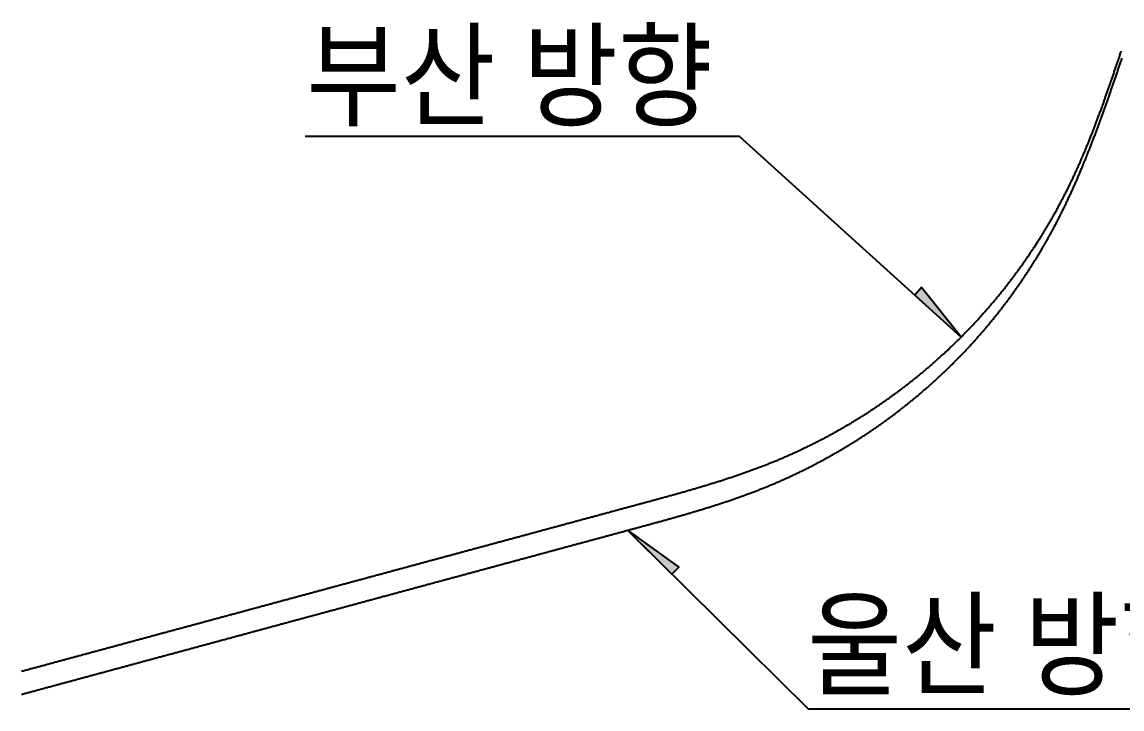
# Model space of a CAD drawing. Header units: inches. Extents: x 0 to 2523, y 0 to 1782.
# Drawn here: x 484.3 to 641.6, y 804 to 902.3 of the extents above; entities that cross this region are included whole.
import ezdxf

# ---------------------------------------------------------------- set-up
doc = ezdxf.new("R2010")
doc.units = ezdxf.units.IN
doc.header["$LTSCALE"] = 12
doc.header["$MEASUREMENT"] = 0
for name, color, linetype in [('CA-ALGN-CNTL', 2, 'Continuous'), ('CA-LEAL', 1, 'Continuous'), ('CA-LEAT', 3, 'Continuous')]:
    doc.layers.add(name, color=color, linetype=linetype)
doc.styles.add('GHG1', font='Dotum.ttf')

msp = doc.modelspace()

# ---------------------------------------------------------------- hatches: boundary and pattern name
at = {"layer": 'CA-LEAL'}
for points in [[(618.57, 857.21), (612.91, 864.28), (611.94, 863.21)], [(577.21, 823.29), (578.22, 824.32), (570.85, 829.58)]]:
    msp.add_hatch(color=1, dxfattribs=at).paths.add_polyline_path(points)

# ---------------------------------------------------------------- linework, layer by layer
at = {"layer": 'CA-ALGN-CNTL'}
for points in [[(484.23, 809.43), (484.36, 809.47), (484.5, 809.51), (484.63, 809.54), (484.77, 809.58), (484.9, 809.62), (485.04, 809.65), (485.17, 809.69), (485.31, 809.73), (485.44, 809.76), (485.58, 809.8), (485.71, 809.84), (485.85, 809.87), (485.99, 809.91), (486.12, 809.94), (486.26, 809.98), (486.39, 810.02), (486.53, 810.05), (486.66, 810.09), (486.8, 810.13), (486.93, 810.16), (487.07, 810.2), (487.2, 810.24), (487.34, 810.27), (487.47, 810.31), (487.61, 810.35), (487.74, 810.38), (487.88, 810.42), (488.01, 810.46), (488.15, 810.49), (488.28, 810.53), (488.42, 810.57), (488.55, 810.6), (488.69, 810.64), (488.82, 810.68), (488.96, 810.71), (489.09, 810.75), (489.23, 810.79), (489.36, 810.82), (489.5, 810.86), (489.63, 810.9), (489.77, 810.93), (489.9, 810.97), (490.04, 811.01), (490.17, 811.04), (490.31, 811.08), (490.44, 811.12), (490.58, 811.15), (490.71, 811.19), (490.85, 811.23), (490.99, 811.26), (491.12, 811.3), (491.26, 811.33), (491.39, 811.37), (491.53, 811.41), (491.66, 811.44), (491.8, 811.48), (491.93, 811.52), (492.07, 811.55), (492.2, 811.59), (492.34, 811.63), (492.47, 811.66), (492.61, 811.7), (492.74, 811.74), (492.88, 811.77), (493.01, 811.81), (493.15, 811.85), (493.28, 811.88), (493.42, 811.92), (493.55, 811.96), (493.69, 811.99), (493.82, 812.03), (493.96, 812.07), (494.09, 812.1), (494.23, 812.14), (494.36, 812.18), (494.5, 812.21), (494.63, 812.25), (494.77, 812.29), (494.9, 812.32), (495.04, 812.36), (495.17, 812.4), (495.31, 812.43), (495.44, 812.47), (495.58, 812.51), (495.71, 812.54), (495.85, 812.58), (495.99, 812.62), (496.12, 812.65), (496.26, 812.69), (496.39, 812.72), (496.53, 812.76), (496.66, 812.8), (496.8, 812.83), (496.93, 812.87), (497.07, 812.91), (497.2, 812.94), (497.34, 812.98), (497.47, 813.02), (497.61, 813.05), (497.74, 813.09), (497.88, 813.13), (498.01, 813.16), (498.15, 813.2), (498.28, 813.24), (498.42, 813.27), (498.55, 813.31), (498.69, 813.35), (498.82, 813.38), (498.96, 813.42), (499.09, 813.46), (499.23, 813.49), (499.36, 813.53), (499.5, 813.57), (499.63, 813.6), (499.77, 813.64), (499.9, 813.68), (500.04, 813.71), (500.17, 813.75), (500.31, 813.79), (500.44, 813.82), (500.58, 813.86), (500.72, 813.9), (500.85, 813.93), (500.99, 813.97), (501.12, 814.01), (501.26, 814.04), (501.39, 814.08), (501.53, 814.12), (501.66, 814.15), (501.8, 814.19), (501.93, 814.22), (502.07, 814.26), (502.2, 814.3), (502.34, 814.33), (502.47, 814.37), (502.61, 814.41), (502.74, 814.44), (502.88, 814.48), (503.01, 814.52), (503.15, 814.55), (503.28, 814.59), (503.42, 814.63), (503.55, 814.66), (503.69, 814.7), (503.82, 814.74), (503.96, 814.77), (504.09, 814.81), (504.23, 814.85), (504.36, 814.88), (504.5, 814.92), (504.63, 814.96), (504.77, 814.99), (504.9, 815.03), (505.04, 815.07), (505.17, 815.1), (505.31, 815.14), (505.44, 815.18), (505.58, 815.21), (505.72, 815.25), (505.85, 815.29), (505.99, 815.32), (506.12, 815.36), (506.26, 815.4), (506.39, 815.43), (506.53, 815.47), (506.66, 815.51), (506.8, 815.54), (506.93, 815.58), (507.07, 815.61), (507.2, 815.65), (507.34, 815.69), (507.47, 815.72), (507.61, 815.76), (507.74, 815.8), (507.88, 815.83), (508.01, 815.87), (508.15, 815.91), (508.28, 815.94), (508.42, 815.98), (508.55, 816.02), (508.69, 816.05), (508.82, 816.09), (508.96, 816.13), (509.09, 816.16), (509.23, 816.2), (509.36, 816.24), (509.5, 816.27), (509.63, 816.31), (509.77, 816.35), (509.9, 816.38), (510.04, 816.42), (510.17, 816.46), (510.31, 816.49), (510.44, 816.53), (510.58, 816.57), (510.72, 816.6), (510.85, 816.64), (510.99, 816.68), (511.12, 816.71), (511.26, 816.75), (511.39, 816.79), (511.53, 816.82), (511.66, 816.86), (511.8, 816.9), (511.93, 816.93), (512.07, 816.97), (512.2, 817.01), (512.34, 817.04), (512.47, 817.08), (512.61, 817.11), (512.74, 817.15), (512.88, 817.19), (513.01, 817.22), (513.15, 817.26), (513.28, 817.3), (513.42, 817.33), (513.55, 817.37), (513.69, 817.41), (513.82, 817.44), (513.96, 817.48), (514.09, 817.52), (514.23, 817.55), (514.36, 817.59), (514.5, 817.63), (514.63, 817.66), (514.77, 817.7), (514.9, 817.74), (515.04, 817.77), (515.17, 817.81), (515.31, 817.85), (515.44, 817.88), (515.58, 817.92), (515.72, 817.96), (515.85, 817.99), (515.99, 818.03), (516.12, 818.07), (516.26, 818.1), (516.39, 818.14), (516.53, 818.18), (516.66, 818.21), (516.8, 818.25), (516.93, 818.29), (517.07, 818.32), (517.2, 818.36), (517.34, 818.4), (517.47, 818.43), (517.61, 818.47), (517.74, 818.5), (517.88, 818.54), (518.01, 818.58), (518.15, 818.61), (518.28, 818.65), (518.42, 818.69), (518.55, 818.72), (518.69, 818.76), (518.82, 818.8), (518.96, 818.83), (519.09, 818.87), (519.23, 818.91), (519.36, 818.94), (519.5, 818.98), (519.63, 819.02), (519.77, 819.05), (519.9, 819.09), (520.04, 819.13), (520.17, 819.16), (520.31, 819.2), (520.44, 819.24), (520.58, 819.27), (520.72, 819.31), (520.85, 819.35), (520.99, 819.38), (521.12, 819.42), (521.26, 819.46), (521.39, 819.49), (521.53, 819.53), (521.66, 819.57), (521.8, 819.6), (521.93, 819.64), (522.07, 819.68), (522.2, 819.71), (522.34, 819.75), (522.47, 819.79), (522.61, 819.82), (522.74, 819.86), (522.88, 819.9), (523.01, 819.93), (523.15, 819.97), (523.28, 820), (523.42, 820.04), (523.55, 820.08), (523.69, 820.11), (523.82, 820.15), (523.96, 820.19), (524.09, 820.22), (524.23, 820.26), (524.36, 820.3), (524.5, 820.33), (524.63, 820.37), (524.77, 820.41), (524.9, 820.44), (525.04, 820.48), (525.17, 820.52), (525.31, 820.55), (525.44, 820.59), (525.58, 820.63), (525.72, 820.66), (525.85, 820.7), (525.99, 820.74), (526.12, 820.77), (526.26, 820.81), (526.39, 820.85), (526.53, 820.88), (526.66, 820.92), (526.8, 820.96), (526.93, 820.99), (527.07, 821.03), (527.2, 821.07), (527.34, 821.1), (527.47, 821.14), (527.61, 821.18), (527.74, 821.21), (527.88, 821.25), (528.01, 821.29), (528.15, 821.32), (528.28, 821.36), (528.42, 821.39), (528.55, 821.43), (528.69, 821.47), (528.82, 821.5), (528.96, 821.54), (529.09, 821.58), (529.23, 821.61), (529.36, 821.65), (529.5, 821.69), (529.63, 821.72), (529.77, 821.76), (529.9, 821.8), (530.04, 821.83), (530.17, 821.87), (530.31, 821.91), (530.44, 821.94), (530.58, 821.98), (530.72, 822.02), (530.85, 822.05), (530.99, 822.09), (531.12, 822.13), (531.26, 822.16), (531.39, 822.2), (531.53, 822.24), (531.66, 822.27), (531.8, 822.31), (531.93, 822.35), (532.07, 822.38), (532.2, 822.42), (532.34, 822.46), (532.47, 822.49), (532.61, 822.53), (532.74, 822.57), (532.88, 822.6), (533.01, 822.64), (533.15, 822.68), (533.28, 822.71), (533.42, 822.75), (533.55, 822.79), (533.69, 822.82), (533.82, 822.86), (533.96, 822.89), (534.09, 822.93), (534.23, 822.97), (534.36, 823), (534.5, 823.04), (534.63, 823.08), (534.77, 823.11), (534.9, 823.15), (535.04, 823.19), (535.17, 823.22), (535.31, 823.26), (535.44, 823.3), (535.58, 823.33), (535.72, 823.37), (535.85, 823.41), (535.99, 823.44), (536.12, 823.48), (536.26, 823.52), (536.39, 823.55), (536.53, 823.59), (536.66, 823.63), (536.8, 823.66), (536.93, 823.7), (537.07, 823.74), (537.2, 823.77), (537.34, 823.81), (537.47, 823.85), (537.61, 823.88), (537.74, 823.92), (537.88, 823.96), (538.01, 823.99), (538.15, 824.03), (538.28, 824.07), (538.42, 824.1), (538.55, 824.14), (538.69, 824.18), (538.82, 824.21), (538.96, 824.25), (539.09, 824.28), (539.23, 824.32), (539.36, 824.36), (539.5, 824.39), (539.63, 824.43), (539.77, 824.47), (539.9, 824.5), (540.04, 824.54), (540.17, 824.58), (540.31, 824.61), (540.45, 824.65), (540.58, 824.69), (540.72, 824.72), (540.85, 824.76), (540.99, 824.8), (541.12, 824.83), (541.26, 824.87), (541.39, 824.91), (541.53, 824.94), (541.66, 824.98), (541.8, 825.02), (541.93, 825.05), (542.07, 825.09), (542.2, 825.13), (542.34, 825.16), (542.47, 825.2), (542.61, 825.24), (542.74, 825.27), (542.88, 825.31), (543.01, 825.35), (543.15, 825.38), (543.28, 825.42), (543.42, 825.46), (543.55, 825.49), (543.69, 825.53), (543.82, 825.57), (543.96, 825.6), (544.09, 825.64), (544.23, 825.67), (544.36, 825.71), (544.5, 825.75), (544.63, 825.78), (544.77, 825.82), (544.9, 825.86), (545.04, 825.89), (545.17, 825.93), (545.31, 825.97), (545.45, 826), (545.58, 826.04), (545.72, 826.08), (545.85, 826.11), (545.99, 826.15), (546.12, 826.19), (546.26, 826.22), (546.39, 826.26), (546.53, 826.3), (546.66, 826.33), (546.8, 826.37), (546.93, 826.41), (547.07, 826.44), (547.2, 826.48), (547.34, 826.52), (547.47, 826.55), (547.61, 826.59), (547.74, 826.63), (547.88, 826.66), (548.01, 826.7), (548.15, 826.74), (548.28, 826.77), (548.42, 826.81), (548.55, 826.85), (548.69, 826.88), (548.82, 826.92), (548.96, 826.96), (549.09, 826.99), (549.23, 827.03), (549.36, 827.07), (549.5, 827.1), (549.63, 827.14), (549.77, 827.17), (549.9, 827.21), (550.04, 827.25), (550.17, 827.28), (550.31, 827.32), (550.45, 827.36), (550.58, 827.39), (550.72, 827.43), (550.85, 827.47), (550.99, 827.5), (551.12, 827.54), (551.26, 827.58), (551.39, 827.61), (551.53, 827.65), (551.66, 827.69), (551.8, 827.72), (551.93, 827.76), (552.07, 827.8), (552.2, 827.83), (552.34, 827.87), (552.47, 827.91), (552.61, 827.94), (552.74, 827.98), (552.88, 828.02), (553.01, 828.05), (553.15, 828.09), (553.28, 828.13), (553.42, 828.16), (553.55, 828.2), (553.69, 828.24), (553.82, 828.27), (553.96, 828.31), (554.09, 828.35), (554.23, 828.38), (554.36, 828.42), (554.5, 828.46), (554.63, 828.49), (554.77, 828.53), (554.9, 828.56), (555.04, 828.6), (555.17, 828.64), (555.31, 828.67), (555.45, 828.71), (555.58, 828.75), (555.72, 828.78), (555.85, 828.82), (555.99, 828.86), (556.12, 828.89), (556.26, 828.93), (556.39, 828.97), (556.53, 829), (556.66, 829.04), (556.8, 829.08), (556.93, 829.11), (557.07, 829.15), (557.2, 829.19), (557.34, 829.22), (557.47, 829.26), (557.61, 829.3), (557.74, 829.33), (557.88, 829.37), (558.01, 829.41), (558.15, 829.44), (558.28, 829.48), (558.42, 829.52), (558.55, 829.55), (558.69, 829.59), (558.82, 829.63), (558.96, 829.66), (559.09, 829.7), (559.23, 829.74), (559.36, 829.77), (559.5, 829.81), (559.63, 829.85), (559.77, 829.88), (559.9, 829.92), (560.04, 829.96), (560.17, 829.99), (560.31, 830.03), (560.45, 830.06), (560.58, 830.1), (560.72, 830.14), (560.85, 830.17), (560.99, 830.21), (561.12, 830.25), (561.26, 830.28), (561.39, 830.32), (561.53, 830.36), (561.66, 830.39), (561.8, 830.43), (561.93, 830.47), (562.07, 830.5), (562.2, 830.54), (562.34, 830.58), (562.47, 830.61), (562.61, 830.65), (562.74, 830.69), (562.88, 830.72), (563.01, 830.76), (563.15, 830.8), (563.28, 830.83), (563.42, 830.87), (563.55, 830.91), (563.69, 830.94), (563.82, 830.98), (563.96, 831.02), (564.09, 831.05), (564.23, 831.09), (564.36, 831.13), (564.5, 831.16), (564.63, 831.2), (564.77, 831.24), (564.9, 831.27), (565.04, 831.31), (565.17, 831.35), (565.31, 831.38), (565.45, 831.42), (565.58, 831.45), (565.72, 831.49), (565.85, 831.53), (565.99, 831.56), (566.12, 831.6), (566.26, 831.64), (566.39, 831.67), (566.53, 831.71), (566.66, 831.75), (566.8, 831.78), (566.93, 831.82), (567.07, 831.86), (567.2, 831.89), (567.34, 831.93), (567.47, 831.97), (567.61, 832), (567.74, 832.04), (567.88, 832.08), (568.01, 832.11), (568.15, 832.15), (568.28, 832.19), (568.42, 832.22), (568.55, 832.26), (568.69, 832.3), (568.82, 832.33), (568.96, 832.37), (569.09, 832.41), (569.23, 832.44), (569.36, 832.48), (569.5, 832.52), (569.63, 832.55), (569.77, 832.59), (569.9, 832.63), (570.04, 832.66), (570.17, 832.7), (570.31, 832.74), (570.45, 832.77), (570.58, 832.81), (570.72, 832.85), (570.85, 832.88), (570.99, 832.92), (571.12, 832.95), (571.26, 832.99), (571.39, 833.03), (571.53, 833.06), (571.66, 833.1), (571.8, 833.14), (571.93, 833.17), (572.07, 833.21), (572.2, 833.25), (572.34, 833.28), (572.47, 833.32), (572.59, 833.35), (572.61, 833.36), (572.74, 833.39), (572.88, 833.43), (573.01, 833.47), (573.15, 833.5), (573.28, 833.54), (573.42, 833.58), (573.55, 833.61), (573.69, 833.65), (573.82, 833.69), (573.96, 833.72), (574.09, 833.76), (574.23, 833.8), (574.36, 833.83), (574.5, 833.87), (574.63, 833.91), (574.77, 833.94), (574.9, 833.98), (575.04, 834.02), (575.17, 834.05), (575.31, 834.09), (575.44, 834.13), (575.58, 834.16), (575.71, 834.2), (575.85, 834.24), (575.98, 834.28), (576.12, 834.31), (576.25, 834.35), (576.39, 834.39), (576.52, 834.42), (576.66, 834.46), (576.79, 834.5), (576.93, 834.54), (577.06, 834.57), (577.2, 834.61), (577.33, 834.65), (577.47, 834.69), (577.6, 834.72), (577.74, 834.76), (577.87, 834.8), (578.01, 834.84), (578.14, 834.88), (578.28, 834.91), (578.41, 834.95), (578.55, 834.99), (578.68, 835.03), (578.82, 835.07), (578.95, 835.1), (579.09, 835.14), (579.22, 835.18), (579.35, 835.22), (579.49, 835.26), (579.62, 835.3), (579.76, 835.34), (579.89, 835.38), (580.03, 835.41), (580.16, 835.45), (580.3, 835.49), (580.43, 835.53), (580.57, 835.57), (580.7, 835.61), (580.83, 835.65), (580.97, 835.69), (581.1, 835.73), (581.24, 835.77), (581.37, 835.81), (581.5, 835.85), (581.64, 835.89), (581.77, 835.93), (581.91, 835.97), (582.04, 836.01), (582.18, 836.05), (582.31, 836.09), (582.44, 836.13), (582.58, 836.17), (582.71, 836.21), (582.84, 836.26), (582.98, 836.3), (583.11, 836.34), (583.25, 836.38), (583.38, 836.42), (583.51, 836.46), (583.65, 836.5), (583.78, 836.55), (583.91, 836.59), (584.05, 836.63), (584.18, 836.67), (584.31, 836.72), (584.45, 836.76), (584.58, 836.8), (584.71, 836.84), (584.85, 836.89), (584.98, 836.93), (585.11, 836.97), (585.25, 837.02), (585.38, 837.06), (585.51, 837.11), (585.65, 837.15), (585.78, 837.19), (585.91, 837.24), (586.04, 837.28), (586.18, 837.33), (586.31, 837.37), (586.44, 837.42), (586.57, 837.46), (586.71, 837.51), (586.84, 837.55), (586.97, 837.6), (587.1, 837.64), (587.24, 837.69), (587.37, 837.74), (587.5, 837.78), (587.63, 837.83), (587.76, 837.88), (587.9, 837.92), (588.03, 837.97), (588.16, 838.02), (588.29, 838.06), (588.42, 838.11), (588.55, 838.16), (588.69, 838.21), (588.82, 838.26), (588.95, 838.3), (589.08, 838.35), (589.21, 838.4), (589.34, 838.45), (589.47, 838.5), (589.6, 838.55), (589.74, 838.6), (589.87, 838.65), (590, 838.7), (590.13, 838.75), (590.26, 838.8), (590.39, 838.85), (590.52, 838.9), (590.65, 838.95), (590.78, 839), (590.91, 839.05), (591.04, 839.1), (591.17, 839.16), (591.3, 839.21), (591.43, 839.26), (591.56, 839.31), (591.69, 839.37), (591.82, 839.42), (591.93, 839.46), (591.95, 839.47), (592.08, 839.52), (592.21, 839.58), (592.34, 839.63), (592.47, 839.69), (592.6, 839.74), (592.73, 839.79), (592.85, 839.85), (592.98, 839.9), (593.11, 839.96), (593.24, 840.01), (593.37, 840.07), (593.5, 840.13), (593.63, 840.18), (593.75, 840.24), (593.88, 840.29), (594.01, 840.35), (594.14, 840.41), (594.27, 840.46), (594.39, 840.52), (594.52, 840.58), (594.65, 840.64), (594.78, 840.69), (594.9, 840.75), (595.03, 840.81), (595.16, 840.87), (595.29, 840.93), (595.41, 840.99), (595.54, 841.05), (595.67, 841.11), (595.79, 841.17), (595.92, 841.23), (596.05, 841.29), (596.17, 841.35), (596.3, 841.41), (596.42, 841.47), (596.55, 841.53), (596.68, 841.59), (596.8, 841.65), (596.93, 841.71), (597.05, 841.78), (597.18, 841.84), (597.3, 841.9), (597.43, 841.96), (597.55, 842.02), (597.68, 842.09), (597.8, 842.15), (597.93, 842.21), (598.05, 842.28), (598.18, 842.34), (598.3, 842.41), (598.43, 842.47), (598.55, 842.53), (598.68, 842.6), (598.8, 842.66), (598.92, 842.73), (599.05, 842.79), (599.17, 842.86), (599.29, 842.93), (599.42, 842.99), (599.54, 843.06), (599.66, 843.12), (599.79, 843.19), (599.91, 843.26), (600.03, 843.32), (600.16, 843.39), (600.28, 843.46), (600.4, 843.53), (600.52, 843.59), (600.65, 843.66), (600.77, 843.73), (600.89, 843.8), (601.01, 843.87), (601.14, 843.94), (601.26, 844.01), (601.38, 844.08), (601.5, 844.15), (601.62, 844.21), (601.74, 844.28), (601.86, 844.35), (601.98, 844.43), (602.11, 844.5), (602.23, 844.57), (602.35, 844.64), (602.47, 844.71), (602.59, 844.78), (602.71, 844.85), (602.83, 844.92), (602.95, 845), (603.07, 845.07), (603.19, 845.14), (603.31, 845.21), (603.43, 845.29), (603.55, 845.36), (603.67, 845.43), (603.79, 845.51), (603.9, 845.58), (604.02, 845.65), (604.14, 845.73), (604.26, 845.8), (604.38, 845.88), (604.5, 845.95), (604.62, 846.03), (604.73, 846.1), (604.85, 846.18), (604.97, 846.25), (605.09, 846.33), (605.21, 846.4), (605.32, 846.48), (605.44, 846.56), (605.56, 846.63), (605.67, 846.71), (605.79, 846.79), (605.91, 846.86), (606.03, 846.94), (606.14, 847.02), (606.26, 847.1), (606.37, 847.17), (606.49, 847.25), (606.61, 847.33), (606.72, 847.41), (606.84, 847.49), (606.95, 847.57), (607.07, 847.65), (607.18, 847.73), (607.3, 847.8), (607.41, 847.88), (607.53, 847.96), (607.64, 848.04), (607.76, 848.12), (607.87, 848.21), (607.99, 848.29), (608.1, 848.37), (608.22, 848.45), (608.33, 848.53), (608.44, 848.61), (608.56, 848.69), (608.67, 848.77), (608.78, 848.86), (608.9, 848.94), (609.01, 849.02), (609.12, 849.1), (609.24, 849.19), (609.35, 849.27), (609.46, 849.35), (609.57, 849.44), (609.69, 849.52), (609.8, 849.6), (609.91, 849.69), (610.02, 849.77), (610.13, 849.86), (610.25, 849.94), (610.36, 850.03), (610.47, 850.11), (610.58, 850.2), (610.69, 850.28), (610.8, 850.37), (610.91, 850.45), (611.02, 850.54), (611.13, 850.63), (611.24, 850.71), (611.35, 850.8), (611.46, 850.89), (611.57, 850.97), (611.68, 851.06), (611.79, 851.15), (611.9, 851.23), (612.01, 851.32), (612.12, 851.41), (612.23, 851.5), (612.34, 851.59), (612.45, 851.67), (612.55, 851.76), (612.63, 851.83), (612.66, 851.85), (612.77, 851.94), (612.88, 852.03), (612.99, 852.12), (613.09, 852.21), (613.2, 852.3), (613.31, 852.39), (613.42, 852.48), (613.52, 852.57), (613.63, 852.66), (613.74, 852.75), (613.84, 852.84), (613.95, 852.93), (614.06, 853.02), (614.16, 853.11), (614.27, 853.21), (614.37, 853.3), (614.48, 853.39), (614.58, 853.48), (614.69, 853.57), (614.79, 853.67), (614.9, 853.76), (615, 853.85), (615.11, 853.94), (615.21, 854.04), (615.32, 854.13), (615.42, 854.23), (615.53, 854.32), (615.63, 854.41), (615.73, 854.51), (615.84, 854.6), (615.94, 854.7), (616.04, 854.79), (616.15, 854.88), (616.25, 854.98), (616.35, 855.08), (616.45, 855.17), (616.56, 855.27), (616.66, 855.36), (616.76, 855.46), (616.86, 855.55), (616.96, 855.65), (617.07, 855.75), (617.17, 855.84), (617.27, 855.94), (617.37, 856.04), (617.47, 856.13), (617.57, 856.23), (617.67, 856.33), (617.77, 856.43), (617.87, 856.52), (617.97, 856.62), (618.07, 856.72), (618.17, 856.82), (618.27, 856.92), (618.37, 857.02), (618.47, 857.11), (618.57, 857.21), (618.67, 857.31), (618.77, 857.41), (618.86, 857.51), (618.96, 857.61), (619.06, 857.71), (619.16, 857.81), (619.26, 857.91), (619.35, 858.01), (619.45, 858.11), (619.55, 858.21), (619.65, 858.31), (619.74, 858.41), (619.84, 858.52), (619.94, 858.62), (620.03, 858.72), (620.13, 858.82), (620.23, 858.92), (620.32, 859.02), (620.42, 859.13), (620.51, 859.23), (620.61, 859.33), (620.7, 859.43), (620.8, 859.54), (620.89, 859.64), (620.99, 859.74), (621.08, 859.85), (621.18, 859.95), (621.27, 860.05), (621.36, 860.16), (621.46, 860.26), (621.55, 860.36), (621.65, 860.47), (621.74, 860.57), (621.83, 860.68), (621.92, 860.78), (622.02, 860.89), (622.11, 860.99), (622.2, 861.1), (622.29, 861.2), (622.39, 861.31), (622.48, 861.41), (622.57, 861.52), (622.66, 861.63), (622.75, 861.73), (622.84, 861.84), (622.93, 861.95), (623.02, 862.05), (623.11, 862.16), (623.2, 862.27), (623.3, 862.37), (623.39, 862.48), (623.47, 862.59), (623.56, 862.7), (623.65, 862.8), (623.74, 862.91), (623.83, 863.02), (623.92, 863.13), (624.01, 863.24), (624.1, 863.34), (624.19, 863.45), (624.27, 863.56), (624.36, 863.67), (624.45, 863.78), (624.54, 863.89), (624.62, 864), (624.71, 864.11), (624.8, 864.22), (624.89, 864.33), (624.97, 864.44), (625.06, 864.55), (625.14, 864.66), (625.23, 864.77), (625.32, 864.88), (625.4, 864.99), (625.49, 865.1), (625.57, 865.21), (625.66, 865.32), (625.74, 865.44), (625.83, 865.55), (625.91, 865.66), (626, 865.77), (626.08, 865.88), (626.16, 865.99), (626.25, 866.11), (626.33, 866.22), (626.41, 866.33), (626.5, 866.44), (626.58, 866.56), (626.66, 866.67), (626.75, 866.78), (626.83, 866.9), (626.91, 867.01), (626.99, 867.12), (627.07, 867.24), (627.15, 867.35), (627.24, 867.46), (627.32, 867.58), (627.4, 867.69), (627.48, 867.81), (627.56, 867.92), (627.64, 868.04), (627.72, 868.15), (627.8, 868.27), (627.88, 868.38), (627.96, 868.5), (628.04, 868.61), (628.12, 868.73), (628.2, 868.84), (628.28, 868.96), (628.35, 869.07), (628.43, 869.19), (628.51, 869.31), (628.59, 869.42), (628.63, 869.48), (628.67, 869.54), (628.74, 869.66), (628.82, 869.77), (628.9, 869.89), (628.98, 870.01), (629.05, 870.12), (629.13, 870.24), (629.21, 870.36), (629.28, 870.48), (629.36, 870.59), (629.43, 870.71), (629.51, 870.83), (629.58, 870.95), (629.66, 871.06), (629.73, 871.18), (629.81, 871.3), (629.88, 871.42), (629.96, 871.54), (630.03, 871.66), (630.11, 871.78), (630.18, 871.9), (630.25, 872.01), (630.33, 872.13), (630.4, 872.25), (630.47, 872.37), (630.54, 872.49), (630.62, 872.61), (630.69, 872.73), (630.76, 872.85), (630.83, 872.97), (630.91, 873.09), (630.98, 873.21), (631.05, 873.33), (631.12, 873.45), (631.19, 873.57), (631.26, 873.7), (631.33, 873.82), (631.4, 873.94), (631.47, 874.06), (631.54, 874.18), (631.61, 874.3), (631.68, 874.42), (631.75, 874.55), (631.82, 874.67), (631.89, 874.79), (631.95, 874.91), (632.02, 875.03), (632.09, 875.16), (632.16, 875.28), (632.23, 875.4), (632.29, 875.52), (632.36, 875.65), (632.43, 875.77), (632.5, 875.89), (632.56, 876.02), (632.63, 876.14), (632.69, 876.26), (632.76, 876.39), (632.83, 876.51), (632.89, 876.63), (632.96, 876.76), (633.02, 876.88), (633.09, 877), (633.15, 877.13), (633.22, 877.25), (633.28, 877.38), (633.34, 877.5), (633.41, 877.63), (633.47, 877.75), (633.54, 877.88), (633.6, 878), (633.66, 878.13), (633.72, 878.25), (633.79, 878.38), (633.85, 878.5), (633.91, 878.63), (633.97, 878.75), (634.03, 878.88), (634.1, 879), (634.16, 879.13), (634.17, 879.15), (634.22, 879.26), (634.28, 879.38), (634.34, 879.51), (634.4, 879.63), (634.46, 879.76), (634.52, 879.89), (634.58, 880.01), (634.64, 880.14), (634.7, 880.27), (634.76, 880.39), (634.82, 880.52), (634.88, 880.65), (634.93, 880.78), (634.99, 880.9), (635.05, 881.03), (635.11, 881.16), (635.17, 881.29), (635.22, 881.41), (635.28, 881.54), (635.34, 881.67), (635.4, 881.8), (635.45, 881.92), (635.51, 882.05), (635.57, 882.18), (635.62, 882.31), (635.68, 882.44), (635.73, 882.57), (635.79, 882.69), (635.83, 882.8), (635.84, 882.82), (635.9, 882.95), (635.94, 883.05), (635.95, 883.08), (635.97, 883.12), (636.01, 883.21), (636.06, 883.34), (636.08, 883.38), (636.11, 883.44), (636.12, 883.47), (636.17, 883.6), (636.23, 883.72), (636.28, 883.85), (636.31, 883.92), (636.34, 883.98), (636.39, 884.11), (636.44, 884.24), (636.5, 884.37), (636.55, 884.5), (636.6, 884.63), (636.66, 884.76), (636.71, 884.89), (636.76, 885.02), (636.81, 885.15), (636.87, 885.28), (636.92, 885.41), (636.97, 885.54), (637.02, 885.67), (637.07, 885.8), (637.13, 885.93), (637.18, 886.06), (637.23, 886.19), (637.28, 886.32), (637.33, 886.45), (637.38, 886.58), (637.43, 886.71), (637.48, 886.84), (637.53, 886.97), (637.58, 887.1), (637.63, 887.23), (637.68, 887.36), (637.73, 887.49), (637.78, 887.62), (637.83, 887.76), (637.88, 887.89), (637.93, 888.02), (637.98, 888.15), (638.03, 888.28), (638.08, 888.41), (638.13, 888.54), (638.18, 888.67), (638.23, 888.8), (638.28, 888.94), (638.33, 889.07), (638.37, 889.2), (638.42, 889.33), (638.47, 889.46), (638.52, 889.59), (638.57, 889.72), (638.62, 889.86), (638.66, 889.99), (638.71, 890.12), (638.76, 890.25), (638.81, 890.38), (638.85, 890.51), (638.9, 890.65), (638.95, 890.78), (639, 890.91), (639.04, 891.04), (639.09, 891.17), (639.14, 891.3), (639.18, 891.44), (639.23, 891.57), (639.28, 891.7), (639.32, 891.83), (639.37, 891.96), (639.42, 892.1), (639.46, 892.23), (639.51, 892.36), (639.56, 892.49), (639.6, 892.62), (639.65, 892.76), (639.7, 892.89), (639.74, 893.02), (639.79, 893.15), (639.83, 893.29), (639.88, 893.42), (639.93, 893.55), (639.97, 893.68), (640.02, 893.81), (640.06, 893.95), (640.11, 894.08), (640.15, 894.21), (640.2, 894.34), (640.25, 894.48), (640.29, 894.61), (640.34, 894.74), (640.38, 894.87), (640.43, 895.01), (640.47, 895.14), (640.52, 895.27), (640.56, 895.4), (640.61, 895.54), (640.65, 895.67), (640.7, 895.8), (640.74, 895.93), (640.79, 896.07), (640.83, 896.2), (640.88, 896.33), (640.92, 896.46), (640.97, 896.6), (641.01, 896.73), (641.06, 896.86), (641.1, 896.99), (641.15, 897.13), (641.19, 897.26), (641.24, 897.39), (641.28, 897.52), (641.33, 897.66), (641.37, 897.79), (641.42, 897.92), (641.46, 898.05), (641.47, 898.07)], [(484.23, 806.13), (484.37, 806.16), (484.5, 806.2), (484.64, 806.24), (484.77, 806.27), (484.91, 806.31), (485.04, 806.35), (485.18, 806.38), (485.31, 806.42), (485.45, 806.46), (485.58, 806.49), (485.72, 806.53), (485.85, 806.57), (485.99, 806.6), (486.12, 806.64), (486.26, 806.68), (486.39, 806.71), (486.53, 806.75), (486.66, 806.78), (486.8, 806.82), (486.93, 806.86), (487.07, 806.89), (487.2, 806.93), (487.33, 806.96), (487.34, 806.97), (487.47, 807), (487.51, 807.02), (487.61, 807.04), (487.74, 807.08), (487.88, 807.11), (488.01, 807.15), (488.01, 807.15), (488.15, 807.19), (488.28, 807.22), (488.42, 807.26), (488.55, 807.3), (488.69, 807.33), (488.83, 807.37), (488.96, 807.41), (489.1, 807.44), (489.23, 807.48), (489.37, 807.52), (489.5, 807.55), (489.64, 807.59), (489.77, 807.63), (489.91, 807.66), (490.04, 807.7), (490.18, 807.74), (490.31, 807.77), (490.45, 807.81), (490.58, 807.85), (490.72, 807.88), (490.85, 807.92), (490.99, 807.96), (491.12, 807.99), (491.26, 808.03), (491.39, 808.07), (491.53, 808.1), (491.66, 808.14), (491.8, 808.17), (491.93, 808.21), (492.07, 808.25), (492.2, 808.28), (492.34, 808.32), (492.47, 808.36), (492.61, 808.39), (492.74, 808.43), (492.88, 808.47), (493.01, 808.5), (493.15, 808.54), (493.28, 808.58), (493.42, 808.61), (493.55, 808.65), (493.69, 808.69), (493.83, 808.72), (493.96, 808.76), (494.1, 808.8), (494.23, 808.83), (494.37, 808.87), (494.5, 808.91), (494.64, 808.94), (494.77, 808.98), (494.91, 809.02), (495.04, 809.05), (495.18, 809.09), (495.31, 809.13), (495.45, 809.16), (495.58, 809.2), (495.72, 809.24), (495.85, 809.27), (495.99, 809.31), (496.12, 809.35), (496.26, 809.38), (496.39, 809.42), (496.53, 809.46), (496.66, 809.49), (496.8, 809.53), (496.93, 809.56), (497.07, 809.6), (497.2, 809.64), (497.34, 809.67), (497.47, 809.71), (497.61, 809.75), (497.74, 809.78), (497.88, 809.82), (498.01, 809.86), (498.15, 809.89), (498.28, 809.93), (498.42, 809.97), (498.55, 810), (498.69, 810.04), (498.83, 810.08), (498.96, 810.11), (499.1, 810.15), (499.23, 810.19), (499.37, 810.22), (499.5, 810.26), (499.64, 810.3), (499.77, 810.33), (499.91, 810.37), (500.04, 810.41), (500.18, 810.44), (500.31, 810.48), (500.45, 810.52), (500.58, 810.55), (500.72, 810.59), (500.85, 810.63), (500.99, 810.66), (501.12, 810.7), (501.26, 810.74), (501.39, 810.77), (501.53, 810.81), (501.66, 810.85), (501.8, 810.88), (501.93, 810.92), (502.07, 810.96), (502.2, 810.99), (502.34, 811.03), (502.47, 811.06), (502.61, 811.1), (502.74, 811.14), (502.88, 811.17), (503.01, 811.21), (503.15, 811.25), (503.28, 811.28), (503.42, 811.32), (503.55, 811.36), (503.69, 811.39), (503.83, 811.43), (503.96, 811.47), (504.1, 811.5), (504.23, 811.54), (504.37, 811.58), (504.5, 811.61), (504.64, 811.65), (504.77, 811.69), (504.91, 811.72), (505.04, 811.76), (505.18, 811.8), (505.31, 811.83), (505.45, 811.87), (505.58, 811.91), (505.72, 811.94), (505.85, 811.98), (505.99, 812.02), (506.12, 812.05), (506.26, 812.09), (506.39, 812.13), (506.53, 812.16), (506.66, 812.2), (506.8, 812.24), (506.93, 812.27), (507.07, 812.31), (507.2, 812.35), (507.34, 812.38), (507.47, 812.42), (507.61, 812.45), (507.74, 812.49), (507.88, 812.53), (508.01, 812.56), (508.15, 812.6), (508.28, 812.64), (508.42, 812.67), (508.55, 812.71), (508.69, 812.75), (508.83, 812.78), (508.96, 812.82), (509.1, 812.86), (509.23, 812.89), (509.37, 812.93), (509.5, 812.97), (509.64, 813), (509.77, 813.04), (509.91, 813.08), (510.04, 813.11), (510.18, 813.15), (510.31, 813.19), (510.45, 813.22), (510.58, 813.26), (510.72, 813.3), (510.85, 813.33), (510.99, 813.37), (511.12, 813.41), (511.26, 813.44), (511.39, 813.48), (511.53, 813.52), (511.66, 813.55), (511.8, 813.59), (511.93, 813.63), (512.07, 813.66), (512.2, 813.7), (512.34, 813.74), (512.47, 813.77), (512.61, 813.81), (512.74, 813.85), (512.88, 813.88), (513.01, 813.92), (513.15, 813.95), (513.28, 813.99), (513.42, 814.03), (513.55, 814.06), (513.69, 814.1), (513.83, 814.14), (513.96, 814.17), (514.1, 814.21), (514.23, 814.25), (514.37, 814.28), (514.5, 814.32), (514.64, 814.36), (514.77, 814.39), (514.91, 814.43), (515.04, 814.47), (515.18, 814.5), (515.31, 814.54), (515.45, 814.58), (515.58, 814.61), (515.72, 814.65), (515.85, 814.69), (515.99, 814.72), (516.12, 814.76), (516.26, 814.8), (516.39, 814.83), (516.53, 814.87), (516.66, 814.91), (516.8, 814.94), (516.93, 814.98), (517.07, 815.02), (517.2, 815.05), (517.34, 815.09), (517.47, 815.13), (517.61, 815.16), (517.74, 815.2), (517.88, 815.24), (518.01, 815.27), (518.15, 815.31), (518.28, 815.34), (518.42, 815.38), (518.55, 815.42), (518.69, 815.45), (518.83, 815.49), (518.96, 815.53), (519.1, 815.56), (519.23, 815.6), (519.37, 815.64), (519.5, 815.67), (519.64, 815.71), (519.77, 815.75), (519.91, 815.78), (520.04, 815.82), (520.18, 815.86), (520.31, 815.89), (520.45, 815.93), (520.58, 815.97), (520.72, 816), (520.85, 816.04), (520.99, 816.08), (521.12, 816.11), (521.26, 816.15), (521.39, 816.19), (521.53, 816.22), (521.66, 816.26), (521.8, 816.3), (521.93, 816.33), (522.07, 816.37), (522.2, 816.41), (522.34, 816.44), (522.47, 816.48), (522.61, 816.52), (522.74, 816.55), (522.88, 816.59), (523.01, 816.63), (523.15, 816.66), (523.28, 816.7), (523.42, 816.74), (523.56, 816.77), (523.69, 816.81), (523.83, 816.84), (523.96, 816.88), (524.1, 816.92), (524.23, 816.95), (524.37, 816.99), (524.5, 817.03), (524.64, 817.06), (524.77, 817.1), (524.91, 817.14), (525.04, 817.17), (525.18, 817.21), (525.31, 817.25), (525.45, 817.28), (525.58, 817.32), (525.72, 817.36), (525.85, 817.39), (525.99, 817.43), (526.12, 817.47), (526.26, 817.5), (526.39, 817.54), (526.53, 817.58), (526.66, 817.61), (526.8, 817.65), (526.93, 817.69), (527.07, 817.72), (527.2, 817.76), (527.34, 817.8), (527.47, 817.83), (527.61, 817.87), (527.74, 817.91), (527.88, 817.94), (528.01, 817.98), (528.15, 818.02), (528.28, 818.05), (528.42, 818.09), (528.56, 818.13), (528.69, 818.16), (528.83, 818.2), (528.96, 818.23), (529.1, 818.27), (529.23, 818.31), (529.37, 818.34), (529.5, 818.38), (529.64, 818.42), (529.77, 818.45), (529.91, 818.49), (530.04, 818.53), (530.11, 818.55), (530.18, 818.56), (530.31, 818.6), (530.45, 818.64), (530.58, 818.67), (530.72, 818.71), (530.85, 818.75), (530.99, 818.78), (531.12, 818.82), (531.26, 818.86), (531.39, 818.89), (531.53, 818.93), (531.66, 818.97), (531.8, 819), (531.93, 819.04), (532.07, 819.08), (532.2, 819.11), (532.34, 819.15), (532.47, 819.19), (532.61, 819.22), (532.74, 819.26), (532.88, 819.3), (533.01, 819.33), (533.15, 819.37), (533.28, 819.41), (533.42, 819.44), (533.56, 819.48), (533.69, 819.52), (533.83, 819.55), (533.96, 819.59), (534.1, 819.63), (534.23, 819.66), (534.37, 819.7), (534.5, 819.73), (534.64, 819.77), (534.77, 819.81), (534.91, 819.84), (535.04, 819.88), (535.18, 819.92), (535.31, 819.95), (535.45, 819.99), (535.58, 820.03), (535.72, 820.06), (535.85, 820.1), (535.99, 820.14), (536.12, 820.17), (536.26, 820.21), (536.39, 820.25), (536.53, 820.28), (536.66, 820.32), (536.8, 820.36), (536.93, 820.39), (537.07, 820.43), (537.2, 820.47), (537.34, 820.5), (537.47, 820.54), (537.61, 820.58), (537.74, 820.61), (537.88, 820.65), (538.01, 820.69), (538.15, 820.72), (538.28, 820.76), (538.42, 820.8), (538.56, 820.83), (538.69, 820.87), (538.83, 820.91), (538.96, 820.94), (539.1, 820.98), (539.23, 821.02), (539.37, 821.05), (539.5, 821.09), (539.64, 821.12), (539.77, 821.16), (539.91, 821.2), (540.04, 821.23), (540.18, 821.27), (540.31, 821.31), (540.45, 821.34), (540.58, 821.38), (540.72, 821.42), (540.85, 821.45), (540.99, 821.49), (541.12, 821.53), (541.26, 821.56), (541.39, 821.6), (541.53, 821.64), (541.66, 821.67), (541.8, 821.71), (541.93, 821.75), (542.07, 821.78), (542.2, 821.82), (542.34, 821.86), (542.47, 821.89), (542.61, 821.93), (542.74, 821.97), (542.88, 822), (543.01, 822.04), (543.15, 822.08), (543.28, 822.11), (543.42, 822.15), (543.56, 822.19), (543.69, 822.22), (543.83, 822.26), (543.96, 822.3), (544.1, 822.33), (544.23, 822.37), (544.37, 822.41), (544.5, 822.44), (544.64, 822.48), (544.77, 822.51), (544.91, 822.55), (545.04, 822.59), (545.18, 822.62), (545.31, 822.66), (545.45, 822.7), (545.58, 822.73), (545.72, 822.77), (545.85, 822.81), (545.99, 822.84), (546.12, 822.88), (546.26, 822.92), (546.39, 822.95), (546.53, 822.99), (546.66, 823.03), (546.8, 823.06), (546.93, 823.1), (547.07, 823.14), (547.2, 823.17), (547.34, 823.21), (547.47, 823.25), (547.61, 823.28), (547.74, 823.32), (547.88, 823.36), (548.01, 823.39), (548.15, 823.43), (548.28, 823.47), (548.42, 823.5), (548.56, 823.54), (548.69, 823.58), (548.83, 823.61), (548.96, 823.65), (549.1, 823.69), (549.23, 823.72), (549.37, 823.76), (549.5, 823.8), (549.64, 823.83), (549.77, 823.87), (549.91, 823.91), (550.04, 823.94), (550.18, 823.98), (550.31, 824.01), (550.45, 824.05), (550.58, 824.09), (550.72, 824.12), (550.85, 824.16), (550.99, 824.2), (551.12, 824.23), (551.26, 824.27), (551.39, 824.31), (551.53, 824.34), (551.66, 824.38), (551.8, 824.42), (551.93, 824.45), (552.07, 824.49), (552.2, 824.53), (552.34, 824.56), (552.47, 824.6), (552.61, 824.64), (552.74, 824.67), (552.88, 824.71), (553.01, 824.75), (553.15, 824.78), (553.28, 824.82), (553.42, 824.86), (553.56, 824.89), (553.69, 824.93), (553.83, 824.97), (553.96, 825), (554.1, 825.04), (554.23, 825.08), (554.37, 825.11), (554.5, 825.15), (554.64, 825.19), (554.77, 825.22), (554.91, 825.26), (555.04, 825.3), (555.18, 825.33), (555.31, 825.37), (555.45, 825.4), (555.58, 825.44), (555.72, 825.48), (555.85, 825.51), (555.99, 825.55), (556.12, 825.59), (556.26, 825.62), (556.39, 825.66), (556.53, 825.7), (556.66, 825.73), (556.8, 825.77), (556.93, 825.81), (557.07, 825.84), (557.2, 825.88), (557.34, 825.92), (557.47, 825.95), (557.61, 825.99), (557.74, 826.03), (557.88, 826.06), (558.01, 826.1), (558.15, 826.14), (558.29, 826.17), (558.42, 826.21), (558.56, 826.25), (558.69, 826.28), (558.83, 826.32), (558.96, 826.36), (559.1, 826.39), (559.23, 826.43), (559.37, 826.47), (559.5, 826.5), (559.64, 826.54), (559.77, 826.58), (559.91, 826.61), (560.04, 826.65), (560.18, 826.69), (560.31, 826.72), (560.45, 826.76), (560.58, 826.8), (560.72, 826.83), (560.85, 826.87), (560.99, 826.9), (561.12, 826.94), (561.26, 826.98), (561.39, 827.01), (561.53, 827.05), (561.66, 827.09), (561.8, 827.12), (561.93, 827.16), (562.07, 827.2), (562.2, 827.23), (562.34, 827.27), (562.47, 827.31), (562.61, 827.34), (562.74, 827.38), (562.88, 827.42), (563.01, 827.45), (563.15, 827.49), (563.29, 827.53), (563.42, 827.56), (563.56, 827.6), (563.69, 827.64), (563.83, 827.67), (563.96, 827.71), (564.1, 827.75), (564.23, 827.78), (564.37, 827.82), (564.5, 827.86), (564.64, 827.89), (564.77, 827.93), (564.91, 827.97), (565.04, 828), (565.18, 828.04), (565.31, 828.08), (565.45, 828.11), (565.58, 828.15), (565.72, 828.19), (565.85, 828.22), (565.99, 828.26), (566.12, 828.29), (566.26, 828.33), (566.39, 828.37), (566.53, 828.4), (566.66, 828.44), (566.8, 828.48), (566.93, 828.51), (567.07, 828.55), (567.2, 828.59), (567.34, 828.62), (567.47, 828.66), (567.61, 828.7), (567.74, 828.73), (567.88, 828.77), (568.01, 828.81), (568.15, 828.84), (568.29, 828.88), (568.42, 828.92), (568.56, 828.95), (568.69, 828.99), (568.83, 829.03), (568.96, 829.06), (569.1, 829.1), (569.23, 829.14), (569.37, 829.17), (569.5, 829.21), (569.64, 829.25), (569.77, 829.28), (569.91, 829.32), (570.04, 829.36), (570.18, 829.39), (570.31, 829.43), (570.45, 829.47), (570.58, 829.5), (570.72, 829.54), (570.85, 829.58), (570.99, 829.61), (571.12, 829.65), (571.26, 829.69), (571.39, 829.72), (571.53, 829.76), (571.63, 829.79), (571.66, 829.79), (571.8, 829.83), (571.8, 829.83), (571.93, 829.87), (572.07, 829.9), (572.2, 829.94), (572.34, 829.98), (572.47, 830.01), (572.61, 830.05), (572.74, 830.09), (572.88, 830.12), (573.01, 830.16), (573.15, 830.2), (573.28, 830.23), (573.42, 830.27), (573.56, 830.31), (573.69, 830.34), (573.83, 830.38), (573.96, 830.42), (574.1, 830.45), (574.23, 830.49), (574.37, 830.53), (574.5, 830.57), (574.64, 830.6), (574.77, 830.64), (574.91, 830.68), (575.04, 830.71), (575.18, 830.75), (575.31, 830.79), (575.45, 830.83), (575.58, 830.86), (575.72, 830.9), (575.85, 830.94), (575.99, 830.97), (576.12, 831.01), (576.26, 831.05), (576.39, 831.09), (576.52, 831.12), (576.66, 831.16), (576.79, 831.2), (576.93, 831.24), (577.06, 831.28), (577.2, 831.31), (577.33, 831.35), (577.47, 831.39), (577.6, 831.43), (577.74, 831.47), (577.87, 831.5), (578.01, 831.54), (578.14, 831.58), (578.28, 831.62), (578.41, 831.66), (578.55, 831.7), (578.68, 831.74), (578.81, 831.77), (578.95, 831.81), (579.08, 831.85), (579.22, 831.89), (579.35, 831.93), (579.49, 831.97), (579.62, 832.01), (579.76, 832.05), (579.89, 832.09), (580.02, 832.13), (580.16, 832.17), (580.29, 832.21), (580.43, 832.25), (580.56, 832.29), (580.69, 832.33), (580.83, 832.37), (580.96, 832.41), (581.1, 832.45), (581.23, 832.49), (581.37, 832.53), (581.5, 832.57), (581.63, 832.61), (581.77, 832.65), (581.9, 832.69), (582.03, 832.73), (582.17, 832.78), (582.3, 832.82), (582.44, 832.86), (582.57, 832.9), (582.7, 832.94), (582.84, 832.98), (582.97, 833.03), (583.1, 833.07), (583.24, 833.11), (583.37, 833.15), (583.5, 833.2), (583.64, 833.24), (583.77, 833.28), (583.9, 833.33), (584.04, 833.37), (584.17, 833.41), (584.3, 833.46), (584.44, 833.5), (584.57, 833.54), (584.7, 833.59), (584.83, 833.63), (584.97, 833.68), (585.1, 833.72), (585.23, 833.77), (585.36, 833.81), (585.5, 833.86), (585.63, 833.9), (585.76, 833.95), (585.89, 833.99), (586.03, 834.04), (586.16, 834.08), (586.29, 834.13), (586.42, 834.18), (586.56, 834.22), (586.69, 834.27), (586.82, 834.31), (586.95, 834.36), (587.08, 834.41), (587.22, 834.46), (587.35, 834.5), (587.48, 834.55), (587.61, 834.6), (587.74, 834.65), (587.87, 834.69), (588, 834.74), (588.14, 834.79), (588.27, 834.84), (588.4, 834.89), (588.53, 834.94), (588.66, 834.99), (588.79, 835.04), (588.92, 835.09), (589.05, 835.14), (589.18, 835.19), (589.31, 835.24), (589.45, 835.29), (589.58, 835.34), (589.71, 835.39), (589.84, 835.44), (589.97, 835.49), (590.1, 835.54), (590.23, 835.6), (590.36, 835.65), (590.49, 835.7), (590.62, 835.75), (590.75, 835.8), (590.88, 835.86), (590.97, 835.9), (591.01, 835.91), (591.13, 835.96), (591.26, 836.02), (591.39, 836.07), (591.52, 836.12), (591.65, 836.18), (591.78, 836.23), (591.91, 836.29), (592.04, 836.34), (592.17, 836.4), (592.3, 836.45), (592.42, 836.51), (592.55, 836.56), (592.68, 836.62), (592.81, 836.68), (592.94, 836.73), (593.07, 836.79), (593.19, 836.85), (593.32, 836.9), (593.45, 836.96), (593.58, 837.02), (593.7, 837.08), (593.83, 837.13), (593.96, 837.19), (594.09, 837.25), (594.21, 837.31), (594.34, 837.37), (594.47, 837.43), (594.59, 837.49), (594.72, 837.55), (594.85, 837.61), (594.97, 837.67), (595.1, 837.73), (595.23, 837.79), (595.35, 837.85), (595.48, 837.91), (595.61, 837.97), (595.73, 838.03), (595.86, 838.09), (595.98, 838.15), (596.11, 838.22), (596.23, 838.28), (596.36, 838.34), (596.48, 838.4), (596.61, 838.46), (596.73, 838.53), (596.86, 838.59), (596.98, 838.65), (597.11, 838.72), (597.23, 838.78), (597.36, 838.85), (597.48, 838.91), (597.61, 838.97), (597.73, 839.04), (597.85, 839.1), (597.98, 839.17), (598.1, 839.23), (598.23, 839.3), (598.35, 839.37), (598.47, 839.43), (598.6, 839.5), (598.72, 839.56), (598.84, 839.63), (598.97, 839.7), (599.09, 839.76), (599.21, 839.83), (599.33, 839.9), (599.46, 839.97), (599.58, 840.04), (599.7, 840.1), (599.82, 840.17), (599.95, 840.24), (600.07, 840.31), (600.19, 840.38), (600.31, 840.45), (600.43, 840.52), (600.55, 840.59), (600.68, 840.66), (600.8, 840.73), (600.92, 840.8), (601.04, 840.87), (601.16, 840.94), (601.28, 841.01), (601.4, 841.08), (601.52, 841.15), (601.64, 841.22), (601.76, 841.29), (601.88, 841.36), (602, 841.44), (602.12, 841.51), (602.24, 841.58), (602.36, 841.65), (602.48, 841.73), (602.6, 841.8), (602.72, 841.87), (602.84, 841.95), (602.96, 842.02), (603.08, 842.09), (603.2, 842.17), (603.32, 842.24), (603.43, 842.32), (603.55, 842.39), (603.67, 842.47), (603.79, 842.54), (603.91, 842.62), (604.02, 842.69), (604.14, 842.77), (604.26, 842.84), (604.38, 842.92), (604.49, 843), (604.61, 843.07), (604.73, 843.15), (604.85, 843.23), (604.96, 843.3), (605.08, 843.38), (605.2, 843.46), (605.31, 843.54), (605.43, 843.62), (605.54, 843.69), (605.66, 843.77), (605.78, 843.85), (605.89, 843.93), (606.01, 844.01), (606.12, 844.09), (606.24, 844.17), (606.35, 844.25), (606.47, 844.33), (606.58, 844.41), (606.7, 844.49), (606.81, 844.57), (606.93, 844.65), (607.04, 844.73), (607.16, 844.81), (607.27, 844.89), (607.33, 844.93), (607.38, 844.97), (607.5, 845.05), (607.61, 845.13), (607.61, 845.13), (607.73, 845.22), (607.84, 845.3), (607.95, 845.38), (608.07, 845.46), (608.18, 845.55), (608.29, 845.63), (608.4, 845.71), (608.52, 845.8), (608.63, 845.88), (608.74, 845.96), (608.85, 846.05), (608.97, 846.13), (609.08, 846.21), (609.19, 846.3), (609.3, 846.38), (609.41, 846.47), (609.52, 846.55), (609.6, 846.61), (609.63, 846.64), (609.74, 846.72), (609.86, 846.81), (609.97, 846.9), (610.08, 846.98), (610.19, 847.07), (610.21, 847.09), (610.24, 847.11), (610.3, 847.15), (610.41, 847.24), (610.52, 847.33), (610.63, 847.41), (610.74, 847.5), (610.85, 847.59), (610.95, 847.68), (611.06, 847.76), (611.17, 847.85), (611.28, 847.94), (611.39, 848.03), (611.5, 848.12), (611.61, 848.21), (611.72, 848.29), (611.82, 848.38), (611.93, 848.47), (612.04, 848.56), (612.15, 848.65), (612.25, 848.74), (612.36, 848.83), (612.47, 848.92), (612.58, 849.01), (612.68, 849.1), (612.79, 849.19), (612.9, 849.28), (613, 849.37), (613.11, 849.47), (613.21, 849.56), (613.32, 849.65), (613.43, 849.74), (613.53, 849.83), (613.64, 849.92), (613.74, 850.02), (613.85, 850.11), (613.95, 850.2), (614.06, 850.29), (614.16, 850.39), (614.27, 850.48), (614.37, 850.57), (614.47, 850.67), (614.58, 850.76), (614.68, 850.86), (614.79, 850.95), (614.89, 851.04), (614.99, 851.14), (615.1, 851.23), (615.2, 851.33), (615.3, 851.42), (615.4, 851.52), (615.51, 851.61), (615.61, 851.71), (615.71, 851.8), (615.81, 851.9), (615.92, 852), (616.02, 852.09), (616.12, 852.19), (616.22, 852.29), (616.32, 852.38), (616.42, 852.48), (616.47, 852.53), (616.52, 852.58), (616.62, 852.67), (616.72, 852.77), (616.82, 852.87), (616.92, 852.97), (617.02, 853.06), (617.12, 853.16), (617.22, 853.26), (617.32, 853.36), (617.42, 853.46), (617.52, 853.56), (617.62, 853.66), (617.72, 853.76), (617.82, 853.85), (617.92, 853.95), (618.02, 854.05), (618.11, 854.15), (618.21, 854.25), (618.31, 854.35), (618.41, 854.45), (618.5, 854.55), (618.6, 854.66), (618.7, 854.76), (618.8, 854.86), (618.89, 854.96), (618.99, 855.06), (619.09, 855.16), (619.18, 855.26), (619.28, 855.37), (619.37, 855.47), (619.47, 855.57), (619.56, 855.67), (619.66, 855.77), (619.76, 855.88), (619.79, 855.92), (619.85, 855.98), (619.95, 856.08), (620.04, 856.19), (620.13, 856.29), (620.23, 856.39), (620.32, 856.5), (620.37, 856.55), (620.42, 856.6), (620.51, 856.7), (620.6, 856.81), (620.7, 856.91), (620.79, 857.02), (620.88, 857.12), (620.98, 857.23), (621.07, 857.33), (621.16, 857.44), (621.25, 857.54), (621.35, 857.65), (621.44, 857.75), (621.48, 857.81), (621.53, 857.86), (621.58, 857.91), (621.62, 857.96), (621.71, 858.07), (621.8, 858.18), (621.89, 858.28), (621.99, 858.39), (622.08, 858.5), (622.17, 858.6), (622.26, 858.71), (622.35, 858.82), (622.44, 858.92), (622.53, 859.03), (622.62, 859.14), (622.71, 859.25), (622.79, 859.36), (622.88, 859.46), (622.97, 859.57), (623.06, 859.68), (623.15, 859.79), (623.24, 859.9), (623.33, 860.01), (623.41, 860.12), (623.5, 860.22), (623.59, 860.33), (623.68, 860.44), (623.76, 860.55), (623.85, 860.66), (623.94, 860.77), (624.02, 860.88), (624.11, 860.99), (624.2, 861.1), (624.28, 861.21), (624.37, 861.32), (624.45, 861.43), (624.54, 861.55), (624.62, 861.66), (624.71, 861.77), (624.79, 861.88), (624.88, 861.99), (624.96, 862.1), (625.05, 862.21), (625.13, 862.33), (625.21, 862.44), (625.3, 862.55), (625.38, 862.66), (625.47, 862.78), (625.55, 862.89), (625.63, 863), (625.71, 863.11), (625.8, 863.23), (625.88, 863.34), (625.96, 863.45), (626.04, 863.57), (626.12, 863.68), (626.21, 863.8), (626.29, 863.91), (626.37, 864.02), (626.45, 864.14), (626.53, 864.25), (626.61, 864.37), (626.69, 864.48), (626.77, 864.6), (626.85, 864.71), (626.93, 864.83), (627.01, 864.94), (627.09, 865.06), (627.17, 865.17), (627.25, 865.29), (627.33, 865.4), (627.41, 865.52), (627.48, 865.64), (627.56, 865.75), (627.64, 865.87), (627.72, 865.98), (627.79, 866.1), (627.87, 866.22), (627.95, 866.33), (628.03, 866.45), (628.1, 866.57), (628.18, 866.69), (628.26, 866.8), (628.33, 866.92), (628.41, 867.04), (628.48, 867.16), (628.56, 867.27), (628.63, 867.39), (628.71, 867.51), (628.78, 867.63), (628.86, 867.75), (628.93, 867.86), (629.01, 867.98), (629.08, 868.1), (629.16, 868.22), (629.23, 868.34), (629.3, 868.46), (629.38, 868.58), (629.45, 868.7), (629.52, 868.82), (629.57, 868.9), (629.6, 868.94), (629.67, 869.06), (629.74, 869.18), (629.81, 869.3), (629.88, 869.42), (629.96, 869.54), (630.03, 869.66), (630.1, 869.78), (630.17, 869.9), (630.24, 870.02), (630.31, 870.14), (630.38, 870.26), (630.45, 870.38), (630.52, 870.5), (630.59, 870.63), (630.66, 870.75), (630.73, 870.87), (630.8, 870.99), (630.87, 871.11), (630.94, 871.23), (631, 871.36), (631.07, 871.48), (631.14, 871.6), (631.21, 871.72), (631.28, 871.85), (631.34, 871.97), (631.41, 872.09), (631.48, 872.21), (631.52, 872.3), (631.55, 872.34), (631.61, 872.46), (631.68, 872.58), (631.74, 872.71), (631.81, 872.83), (631.88, 872.95), (631.94, 873.08), (632.01, 873.2), (632.07, 873.33), (632.14, 873.45), (632.2, 873.57), (632.27, 873.7), (632.33, 873.82), (632.39, 873.95), (632.46, 874.07), (632.52, 874.2), (632.59, 874.32), (632.65, 874.45), (632.71, 874.57), (632.78, 874.7), (632.84, 874.82), (632.9, 874.95), (632.96, 875.07), (633.02, 875.2), (633.09, 875.32), (633.15, 875.45), (633.21, 875.57), (633.27, 875.7), (633.33, 875.83), (633.39, 875.95), (633.45, 876.08), (633.52, 876.2), (633.58, 876.33), (633.64, 876.46), (633.7, 876.58), (633.76, 876.71), (633.82, 876.84), (633.88, 876.96), (633.93, 877.09), (633.99, 877.22), (634.05, 877.34), (634.11, 877.47), (634.17, 877.6), (634.23, 877.72), (634.29, 877.85), (634.35, 877.98), (634.4, 878.11), (634.46, 878.23), (634.52, 878.36), (634.58, 878.49), (634.63, 878.62), (634.69, 878.74), (634.75, 878.87), (634.81, 879), (634.86, 879.13), (634.92, 879.26), (634.97, 879.39), (635.03, 879.51), (635.09, 879.64), (635.14, 879.77), (635.2, 879.9), (635.25, 880.03), (635.31, 880.16), (635.37, 880.28), (635.42, 880.41), (635.48, 880.54), (635.5, 880.61), (635.53, 880.67), (635.58, 880.8), (635.64, 880.93), (635.69, 881.06), (635.75, 881.19), (635.8, 881.32), (635.86, 881.44), (635.91, 881.57), (635.96, 881.7), (636.02, 881.83), (636.07, 881.96), (636.12, 882.09), (636.18, 882.22), (636.23, 882.35), (636.28, 882.48), (636.34, 882.61), (636.39, 882.74), (636.44, 882.87), (636.49, 883), (636.52, 883.06), (636.55, 883.13), (636.6, 883.26), (636.62, 883.32), (636.65, 883.39), (636.7, 883.52), (636.75, 883.65), (636.8, 883.78), (636.83, 883.84), (636.86, 883.91), (636.91, 884.04), (636.96, 884.17), (637.01, 884.3), (637.03, 884.37), (637.06, 884.43), (637.11, 884.56), (637.16, 884.69), (637.21, 884.82), (637.26, 884.95), (637.31, 885.08), (637.36, 885.21), (637.41, 885.34), (637.46, 885.48), (637.51, 885.61), (637.56, 885.74), (637.61, 885.87), (637.66, 886), (637.71, 886.13), (637.76, 886.26), (637.81, 886.39), (637.86, 886.52), (637.91, 886.65), (637.96, 886.78), (638.01, 886.92), (638.06, 887.05), (638.11, 887.18), (638.15, 887.31), (638.2, 887.44), (638.25, 887.57), (638.3, 887.7), (638.35, 887.83), (638.4, 887.97), (638.45, 888.1), (638.49, 888.23), (638.54, 888.36), (638.59, 888.49), (638.64, 888.62), (638.68, 888.76), (638.73, 888.89), (638.78, 889.02), (638.83, 889.15), (638.87, 889.28), (638.92, 889.41), (638.97, 889.55), (639.02, 889.68), (639.06, 889.81), (639.11, 889.94), (639.16, 890.07), (639.2, 890.21), (639.25, 890.34), (639.3, 890.47), (639.34, 890.6), (639.39, 890.73), (639.44, 890.86), (639.48, 891), (639.53, 891.13), (639.58, 891.26), (639.62, 891.39), (639.67, 891.53), (639.72, 891.66), (639.76, 891.79), (639.81, 891.92), (639.85, 892.05), (639.9, 892.19), (639.95, 892.32), (639.99, 892.45), (640.04, 892.58), (640.08, 892.72), (640.13, 892.85), (640.13, 892.85), (640.18, 892.98), (640.22, 893.11), (640.27, 893.24), (640.31, 893.38), (640.36, 893.51), (640.4, 893.64), (640.45, 893.77), (640.5, 893.91), (640.54, 894.04), (640.59, 894.17), (640.63, 894.3), (640.68, 894.44), (640.72, 894.57), (640.77, 894.7), (640.81, 894.83), (640.86, 894.97), (640.9, 895.1), (640.95, 895.23), (640.99, 895.36), (641.04, 895.5), (641.08, 895.63), (641.13, 895.76), (641.17, 895.89), (641.22, 896.03), (641.26, 896.16), (641.31, 896.29), (641.35, 896.42), (641.4, 896.56), (641.44, 896.69), (641.49, 896.82), (641.53, 896.95), (641.58, 897.09)]]:
    msp.add_lwpolyline(points, dxfattribs=at)
at = {"layer": 'CA-LEAL', "color": 1}
for p, q in [((586.88, 885.89), (524.8, 885.89)), ((618.57, 857.21), (586.88, 885.89)), ((570.85, 829.58), (596.68, 804.03)), ((596.68, 804.03), (660.56, 804.03))]:
    msp.add_line(p, q, dxfattribs=at)
for points in [[(611.94, 863.21), (618.57, 857.21), (612.91, 864.28)], [(577.21, 823.29), (570.85, 829.58), (578.22, 824.32)]]:
    msp.add_lwpolyline(points, close=True, dxfattribs=at)

# ---------------------------------------------------------------- texts
at = {"layer": 'CA-LEAT', "style": 'GHG1', "width": 0.9}
for s, p in [('부산 방향', (524.92, 888.61)), ('울산 방향', (596.58, 807.25))]:
    msp.add_text(s, height=12, dxfattribs=at).set_placement(p)

doc.saveas('drawing.dxf')
